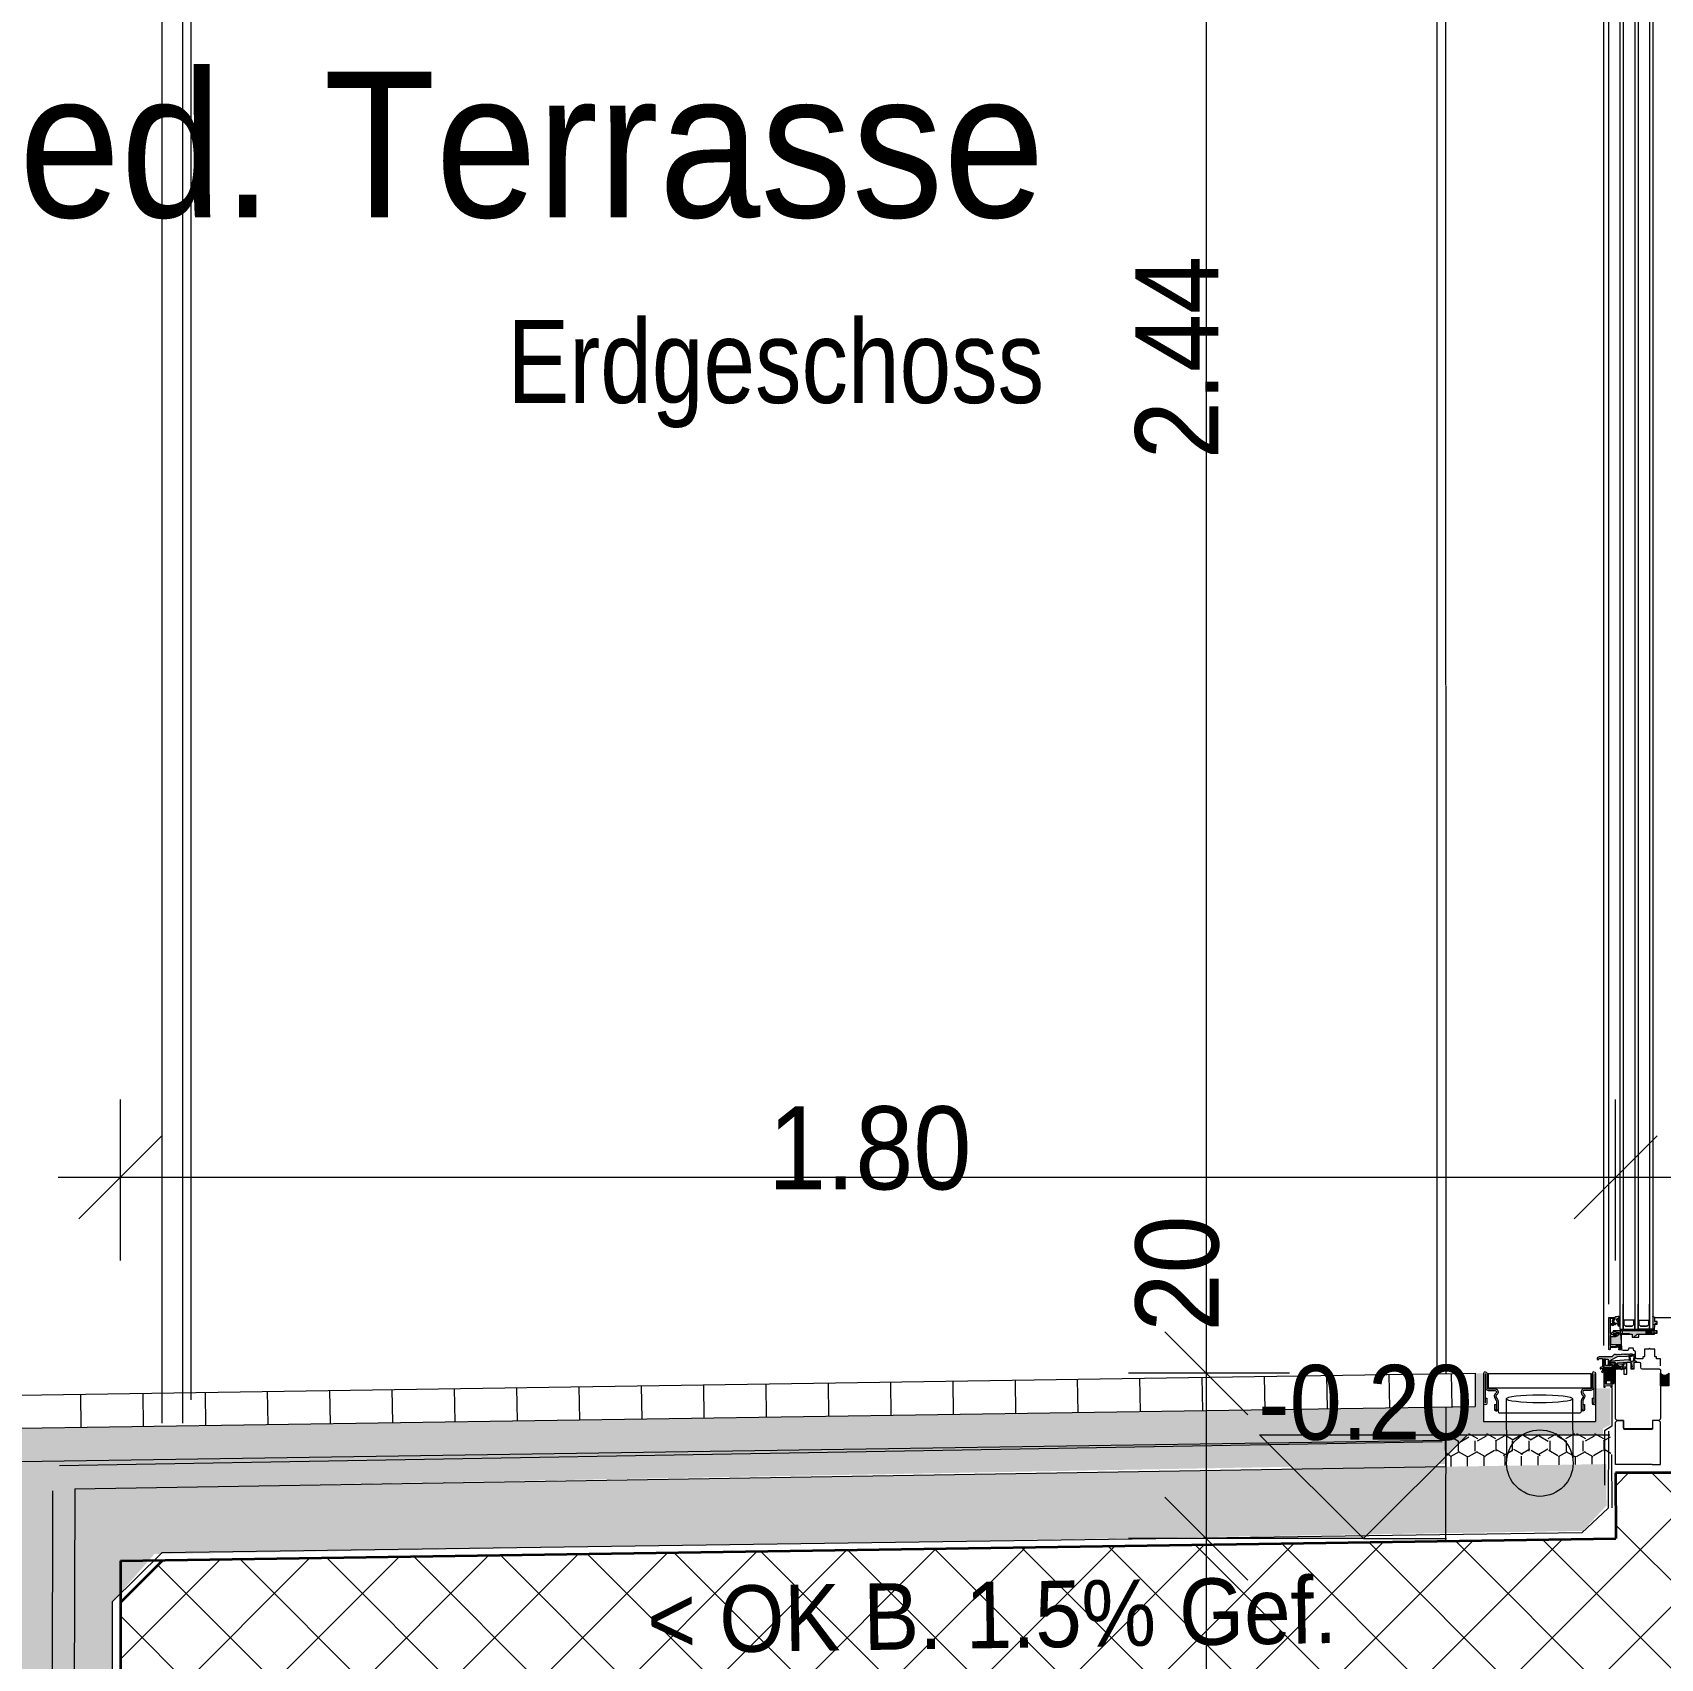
# Model space of a CAD drawing. Header units: metres. Extents: x -0.64 to 0.89, y -0.01 to 0.61.
# Drawn here: x 0.28734 to 0.32652, y 0.51818 to 0.55731 of the extents above; entities that cross this region are included whole.
import ezdxf
from ezdxf.xclip import XClip

# ---------------------------------------------------------------- set-up
doc = ezdxf.new("R2010")
doc.units = ezdxf.units.M
doc.header["$MEASUREMENT"] = 0
doc.header["$XCLIPFRAME"] = 0
doc.linetypes.add('Strich 2', pattern=[0.002822, 0.001411, -0.001411])
doc.linetypes.add('Strichlinie', pattern=[0.0015, 0.001, -0.0005])
for name, color, linetype in [('011_Stift 1.Grau', 7, 'Continuous'), ('011_Stift 1.Grau Neu', 7, 'Continuous'), ('011_Stift 1.Grau Schichttrennlinien', 7, 'Continuous'), ('013 Fenster', 7, 'Continuous'), ('015 Innenwände', 7, 'Continuous'), ('015 Innenwände Bauteilschraffuren', 7, 'Continuous'), ('015 Innenwände Schichttrennlinien', 7, 'Continuous'), ('030 Bodenaufbauten', 7, 'Continuous'), ('030 Bodenaufbauten Bauteilschraffuren', 7, 'Continuous'), ('035 Decken', 7, 'Continuous'), ('035 Decken Bauteilschraffuren', 7, 'Continuous'), ('035 Decken Schichttrennlinien', 7, 'Continuous'), ('120 Bemassungen Detail', 7, 'Continuous'), ('170 Beschriftungen Detail', 7, 'Continuous'), ('915 Layout Zeichnungen Neu', 7, 'Continuous')]:
    doc.layers.add(name, color=color, linetype=linetype)
doc.styles.add('ERSTELLTER_STIL_3', font='Arial.ttf', dxfattribs={"width": 0.8})
doc.styles.add('ERSTELLTER_STIL_5', font='Arial.ttf', dxfattribs={"width": 0.9})
doc.linetypes.add('1-Lag. Bitumen-1cm', pattern='A,0,[9,51.6.4.1 Schutzraum1.Shx,S=1.27937e-05,R=0,X=0,Y=0],-0.001612,0', length=0.001612)
doc.linetypes.add('Bitumen - 1-Lag. 1_5', pattern='A,0,[6,51.6.4.1 Schutzraum1.Shx,S=1.5873e-05,R=0,X=0,Y=0],-0.002,0', length=0.002)
doc.linetypes.add('Bitumen - 1-Lag. 3cm', pattern='A,0,[5,51.6.4.1 Schutzraum1.Shx,S=7.93651e-06,R=0,X=0,Y=0],-0.001,0', length=0.001)
doc.linetypes.add('Drainmatte', pattern='A,0,[4,51.6.4.1 Schutzraum1.Shx,S=2.38095e-05,R=0,X=0,Y=1.351e-15],-0.003,0', length=0.003)
pattern_1 = [(90, (-3.2314199, 0.52504523), (-0.0004330127, 0), [0.00025, -0.0005]), (90, (-3.2316364, 0.52542023), (-0.0004330127, 0), [0.00025, -0.0005]), (150, (-3.2314199, 0.52529523), (0.00021650635, 0.000375), [0.00025, -0.0005]), (150, (-3.23185292, 0.52529523), (0.00021650635, 0.000375), [0.00025, -0.0005]), (210, (-3.2314199, 0.52504523), (-0.00021650635, 0.000375), [0.00025, -0.0005]), (210, (-3.23185292, 0.52504523), (-0.00021650635, 0.000375), [0.00025, -0.0005])]

# ---------------------------------------------------------------- blocks, each defined once
blk = doc.blocks.new('Zeichnung_4_3', base_point=(-3.23142, 0.525045))
at = {"layer": '011_Stift 1.Grau Neu', "linetype": 'Continuous', "lineweight": 13}
blk.add_hatch(color=7, dxfattribs=at).paths.add_polyline_path([(0.326161, 0.526068), (0.326161, 0.525988), (0.326321, 0.525988), (0.326321, 0.526068)])
h = blk.add_hatch(color=7, dxfattribs=at)
h.paths.add_polyline_path([(0.325317, 0.525333, 0.391194), (0.325294, 0.525308), (0.325295, 0.525242), (0.325314, 0.525237), (0.325322, 0.525252, 0.229375), (0.325322, 0.525278), (0.325315, 0.525294), (0.325324, 0.525308), (0.325388, 0.525308), (0.325402, 0.52531), (0.325418, 0.525314), (0.325431, 0.525306), (0.325431, 0.525273), (0.325416, 0.525269), (0.325411, 0.52526), (0.325424, 0.525237), (0.325442, 0.525237), (0.325461, 0.52527, -0.249304), (0.325484, 0.525286), (0.3257, 0.525298), (0.325717, 0.525314), (0.325733, 0.525311), (0.325788, 0.525308, -0.34827), (0.325819, 0.525288), (0.325834, 0.525258), (0.325837, 0.525247), (0.325816, 0.525251), (0.325809, 0.525237), (0.325838, 0.525219), (0.325838, 0.525198), (0.325816, 0.52521), (0.325807, 0.5252), (0.325841, 0.525167), (0.325874, 0.525167), (0.325885, 0.525179), (0.325885, 0.525289, -0.505896), (0.325909, 0.525311), (0.325925, 0.525308), (0.325955, 0.525308), (0.325947, 0.525326), (0.32592, 0.525335), (0.325908, 0.525346, -0.126927), (0.325897, 0.525429, 0.033684), (0.3259, 0.525407), (0.325912, 0.525399), (0.325921, 0.525412, -0.122199), (0.32592, 0.525494), (0.325913, 0.525506), (0.325778, 0.525466, 0.388691), (0.325764, 0.525444), (0.325779, 0.525368), (0.325775, 0.525354), (0.32576, 0.525363)])
h.paths.add_polyline_path([(0.325782, 0.525442), (0.325797, 0.525447), (0.325847, 0.52546), (0.325884, 0.525482), (0.325892, 0.525458), (0.325883, 0.525448, 0.083859), (0.325876, 0.525393, -0.121909), (0.325869, 0.52536), (0.325857, 0.525334, -0.76552), (0.325808, 0.525343), (0.32579, 0.525431)], flags=0)
at = {"layer": '013 Fenster', "linetype": 'Continuous', "lineweight": 0, "true_color": 0x2f2f2f}
blk.add_hatch(color=250, dxfattribs=at).paths.add_polyline_path([(0.326721, 0.524744), (0.326721, 0.525044, -0.458486), (0.326521, 0.525044), (0.326521, 0.524744)])
at = {"layer": '015 Innenwände Bauteilschraffuren', "linetype": 'Continuous', "lineweight": 0, "true_color": 0x000000}
h = blk.add_hatch(dxfattribs=at)
h.set_pattern_fill('Dämmstoff__Polystyrol_XP_F1', color=18, style=0, pattern_type=2)
h.set_pattern_definition(pattern_1)
h.paths.add_polyline_path([(0.32135, 0.522799), (0.325307, 0.522859), (0.325299, 0.52355), (0.321342, 0.52355)])
h = blk.add_hatch(dxfattribs=at)
h.set_pattern_fill('Dämmstoff__Polystyrol_XP_F1', color=18, style=0, pattern_type=2)
h.set_pattern_definition(pattern_1)
h.paths.add_polyline_path([(0.28835, 0.522259), (0.28835, 0.520659), (0.324652, 0.521249), (0.325224, 0.521859), (0.325215, 0.522857)])
h = blk.add_hatch(dxfattribs=at)
h.set_pattern_fill('Dämmstoff__Polystyrol_XP_F1', color=18, style=0, pattern_type=2)
h.set_pattern_definition(pattern_1)
h.paths.add_polyline_path([(0.28835, 0.520659), (0.288195, 0.459848), (0.289152, 0.459846), (0.28925, 0.519525), (0.290306, 0.520734)])
at = {"layer": '030 Bodenaufbauten', "linetype": 'Continuous', "lineweight": 0, "true_color": 0xe4dfdb}
blk.add_hatch(color=254, dxfattribs=at).paths.add_polyline_path([(0.241588, 0.520038), (0.241588, 0.44619), (0.383284, 0.44619), (0.383284, 0.458407), (0.368722, 0.458407), (0.368197, 0.458445), (0.28946, 0.458445), (0.28946, 0.459845), (0.288214, 0.459848), (0.288315, 0.501278), (0.28835, 0.522259), (0.32135, 0.52286), (0.321342, 0.523434), (0.266965, 0.522619), (0.266998, 0.520419), (0.260999, 0.520329), (0.24597, 0.520103)])
at = {"layer": '030 Bodenaufbauten Bauteilschraffuren', "linetype": 'Continuous', "lineweight": 0, "true_color": 0x000000}
h = blk.add_hatch(dxfattribs=at)
h.set_pattern_fill('Kies_Sand_0003', color=18, style=0, pattern_type=2)
h.set_pattern_definition([(30, (-3.2314199, 0.52504523), (-0.00025, 0.0004330127), [0, -0.0005])])
h.paths.add_polyline_path([(0.325314, 0.524682), (0.324961, 0.524682), (0.324961, 0.523881), (0.322261, 0.523881), (0.322261, 0.525041), (0.322061, 0.525045), (0.322061, 0.524245), (0.266953, 0.523419), (0.266965, 0.522619), (0.321342, 0.523434), (0.321342, 0.52355), (0.32514, 0.52355), (0.32514, 0.523716), (0.325314, 0.523802)])
at = {"layer": '035 Decken Bauteilschraffuren', "linetype": 'Continuous', "lineweight": 0, "true_color": 0x000000}
h = blk.add_hatch(dxfattribs=at)
h.set_pattern_fill('Kunststein__Betonwerkste_25', color=18, style=0, pattern_type=2)
h.set_pattern_definition([(0.8594, (0.2825074, 0.5236518), (-2.25e-05, 0.00149983), []), (90.8594, (0.2825074, 0.5236518), (0.00149983, 2.25e-05), [])])
h.paths.add_polyline_path([(0.266941, 0.524218), (0.266953, 0.523419), (0.322061, 0.524245), (0.322061, 0.525045)])
h = blk.add_hatch(dxfattribs=at)
h.set_pattern_fill('Beton_0003', color=18, style=0, pattern_type=2)
h.set_pattern_definition([(45, (-3.2314199, 0.5250452), (-0.0010606602, 0.0010606602), []), (135, (-3.2314199, 0.5250452), (0.0010606602, 0.0010606602), [])])
h.paths.add_polyline_path([(0.28945, 0.519525), (0.28946, 0.468845), (0.29546, 0.468845), (0.29546, 0.510345), (0.335442, 0.510345), (0.335442, 0.514645), (0.35716, 0.514645), (0.35716, 0.468845), (0.36316, 0.468845), (0.36316, 0.517045), (0.383284, 0.517045), (0.383284, 0.522645), (0.325442, 0.522645), (0.32545, 0.521065), (0.290465, 0.52054)])
at = {"layer": '120 Bemassungen Detail', "linetype": 'Continuous', "lineweight": 0, "true_color": 0x000000}
blk.add_hatch(color=18, dxfattribs=at).paths.add_polyline_path([(0.319373, 0.521065), (0.321873, 0.523565), (0.316873, 0.523565)])
at = {"layer": '915 Layout Zeichnungen Neu', "linetype": 'Continuous', "lineweight": 13, "true_color": 0x9f9f9f}
for points in [[(0.325314, 0.525946), (0.325317, 0.525972), (0.325461, 0.525976), (0.325465, 0.52595), (0.325511, 0.52597, 0.767327), (0.325501, 0.526008), (0.325385, 0.526008), (0.325381, 0.526034), (0.325361, 0.526038), (0.325357, 0.526012), (0.325315, 0.526008), (0.325311, 0.526212), (0.325353, 0.526216), (0.325357, 0.52619), (0.325377, 0.526186), (0.325381, 0.526212), (0.325401, 0.526216, 0.414214), (0.325421, 0.526236), (0.325421, 0.526257), (0.325412, 0.526267), (0.325401, 0.526264), (0.325401, 0.526244), (0.325315, 0.52624), (0.325311, 0.526358), (0.325397, 0.526362), (0.325401, 0.526332), (0.325412, 0.526329), (0.32542, 0.526337), (0.325421, 0.526384), (0.325285, 0.526388), (0.325281, 0.525618), (0.325291, 0.525608), (0.325303, 0.525608), (0.325307, 0.525656), (0.32546, 0.52566), (0.325527, 0.525664), (0.325471, 0.525705), (0.325465, 0.52569), (0.325321, 0.525686), (0.325317, 0.525712), (0.325311, 0.525943)], [(0.325881, 0.525912), (0.325957, 0.525988), (0.326361, 0.525988), (0.326361, 0.526018), (0.326437, 0.526018), (0.326424, 0.526068), (0.325381, 0.526068), (0.325381, 0.526053), (0.325523, 0.526028), (0.325523, 0.525966), (0.325441, 0.525918), (0.325321, 0.525918), (0.325321, 0.525738), (0.325581, 0.525738), (0.325581, 0.525798), (0.325571, 0.525998), (0.325771, 0.525998), (0.325771, 0.525988), (0.325841, 0.525988), (0.325841, 0.525962), (0.325841, 0.52595), (0.325841, 0.525938), (0.325841, 0.525912)], [(0.325441, 0.525918), (0.325489, 0.525946), (0.325463, 0.525946), (0.325463, 0.52597), (0.325433, 0.52597), (0.325383, 0.525941), (0.325383, 0.525918)], [(0.325002, 0.525412), (0.324997, 0.525372), (0.325029, 0.525368), (0.325033, 0.525386), (0.325049, 0.525398), (0.325125, 0.525398), (0.325129, 0.525197), (0.325095, 0.525193, 0.414214), (0.325067, 0.525165), (0.325067, 0.525152), (0.325086, 0.525142), (0.325091, 0.525165), (0.325125, 0.525169), (0.325129, 0.525104), (0.325119, 0.525094), (0.325107, 0.525094), (0.325103, 0.525068), (0.325119, 0.525064, 0.414214), (0.325159, 0.525104), (0.325159, 0.525372), (0.325167, 0.525383), (0.325259, 0.525382), (0.325263, 0.525236), (0.325289, 0.525232), (0.325293, 0.525315, -0.267949), (0.325313, 0.52535), (0.32547, 0.525441), (0.325489, 0.525446), (0.325718, 0.525454), (0.325844, 0.525488), (0.325847, 0.525504), (0.32581, 0.525507), (0.3258, 0.525498), (0.325787, 0.525505), (0.325774, 0.525497), (0.32576, 0.525504), (0.325747, 0.525496), (0.325733, 0.525503), (0.32572, 0.525495), (0.325707, 0.525502), (0.325694, 0.525494), (0.32568, 0.525501), (0.325667, 0.525493), (0.325654, 0.525501), (0.325641, 0.525492), (0.325627, 0.5255), (0.325614, 0.525491), (0.3256, 0.525499), (0.325587, 0.525491), (0.325574, 0.525498), (0.325561, 0.52549), (0.325547, 0.525497), (0.325534, 0.525489), (0.325521, 0.525496), (0.325507, 0.525488), (0.325494, 0.525495), (0.325481, 0.525487), (0.325467, 0.525494), (0.325454, 0.525486), (0.325441, 0.525493), (0.325406, 0.525493), (0.325348, 0.525439), (0.32505, 0.525438)], [(0.325523, 0.525666), (0.325523, 0.525649), (0.325552, 0.525649), (0.325552, 0.525631), (0.325523, 0.525631), (0.325523, 0.525606), (0.325583, 0.525606), (0.325583, 0.525704), (0.325523, 0.525738), (0.325383, 0.525738), (0.325463, 0.52573), (0.325463, 0.5257)], [(0.325161, 0.525382), (0.325161, 0.524712), (0.325193, 0.524708), (0.325197, 0.524742), (0.325321, 0.524746), (0.325325, 0.524712), (0.325357, 0.524708), (0.325361, 0.524842), (0.325351, 0.524852), (0.325329, 0.524852), (0.325325, 0.524786), (0.325201, 0.524782), (0.325197, 0.525188), (0.325321, 0.525192), (0.325325, 0.525116), (0.325351, 0.525112), (0.325361, 0.525122), (0.325361, 0.525268), (0.325427, 0.525272), (0.325431, 0.525302), (0.325355, 0.525308, 0.414214), (0.325325, 0.525278), (0.325325, 0.525232), (0.325201, 0.525228), (0.325197, 0.525382)], [(0.325219, 0.525152), (0.325219, 0.524982), (0.325325, 0.524982), (0.325325, 0.525152), (0.325315, 0.525162), (0.325229, 0.525162)], [(0.325325, 0.525082), (0.325331, 0.525116)], [(0.325363, 0.524982), (0.325441, 0.524982), (0.325441, 0.525138), (0.325451, 0.525148), (0.325484, 0.525148), (0.325484, 0.525224), (0.32548, 0.525239), (0.325471, 0.525232), (0.325459, 0.52523), (0.325449, 0.525228), (0.32544, 0.525225), (0.325428, 0.52522), (0.325417, 0.525214), (0.325407, 0.525207), (0.325398, 0.525199), (0.325366, 0.525167)], [(0.325363, 0.52516), (0.325396, 0.525197), (0.325405, 0.525205), (0.325415, 0.525212), (0.325425, 0.525218), (0.325436, 0.525224), (0.325384, 0.525224, 0.406484), (0.325364, 0.525205)], [(0.325325, 0.524891), (0.325325, 0.524982), (0.325219, 0.524982), (0.325219, 0.524891)], [(0.325315, 0.524868), (0.325325, 0.524879), (0.325325, 0.524891), (0.325219, 0.524891), (0.325219, 0.524879), (0.325229, 0.524868)], [(0.325325, 0.524982), (0.325331, 0.525082)], [(0.325363, 0.524982), (0.325325, 0.524982), (0.325325, 0.524882), (0.325363, 0.524882)], [(0.325363, 0.525082), (0.325331, 0.525082), (0.325331, 0.524982), (0.325363, 0.524982)], [(0.325441, 0.524982), (0.325363, 0.524982), (0.325363, 0.524807), (0.325369, 0.524798), (0.325407, 0.524798), (0.325407, 0.524818), (0.325441, 0.524818)]]:
    blk.add_hatch(color=253, dxfattribs=at).paths.add_polyline_path(points)
h = blk.add_hatch(color=253, dxfattribs=at)
h.paths.add_polyline_path([(0.325317, 0.525333, 0.391194), (0.325294, 0.525308), (0.325295, 0.525242), (0.325314, 0.525237), (0.325322, 0.525252, 0.229375), (0.325322, 0.525278), (0.325315, 0.525294), (0.325324, 0.525308), (0.325388, 0.525308), (0.325402, 0.52531), (0.325418, 0.525314), (0.325431, 0.525306), (0.325431, 0.525273), (0.325416, 0.525269), (0.325411, 0.52526), (0.325424, 0.525237), (0.325442, 0.525237), (0.325461, 0.52527, -0.249304), (0.325484, 0.525286), (0.3257, 0.525298), (0.325717, 0.525314), (0.325733, 0.525311), (0.325788, 0.525308, -0.34827), (0.325819, 0.525288), (0.325834, 0.525258), (0.325837, 0.525247), (0.325816, 0.525251), (0.325809, 0.525237), (0.325838, 0.525219), (0.325838, 0.525198), (0.325816, 0.52521), (0.325807, 0.5252), (0.325841, 0.525167), (0.325874, 0.525167), (0.325885, 0.525179), (0.325885, 0.525289, -0.505896), (0.325909, 0.525311), (0.325925, 0.525308), (0.325955, 0.525308), (0.325947, 0.525326), (0.32592, 0.525335), (0.325908, 0.525346, -0.126927), (0.325897, 0.525429, 0.033684), (0.3259, 0.525407), (0.325912, 0.525399), (0.325921, 0.525412, -0.122199), (0.32592, 0.525494), (0.325913, 0.525506), (0.325778, 0.525466, 0.388691), (0.325764, 0.525444), (0.325779, 0.525368), (0.325775, 0.525354), (0.32576, 0.525363)])
h.paths.add_polyline_path([(0.325782, 0.525442), (0.325797, 0.525447), (0.325847, 0.52546), (0.325884, 0.525482), (0.325892, 0.525458), (0.325883, 0.525448, 0.083859), (0.325876, 0.525393, -0.121909), (0.325869, 0.52536), (0.325857, 0.525334, -0.76552), (0.325808, 0.525343), (0.32579, 0.525431)], flags=0)
at = {"layer": '011_Stift 1.Grau', "color": 7, "linetype": 'Strich 2', "lineweight": 13, "ltscale": 1000}
for p, q in [((0.321342, 0.574244), (0.321358, 0.525035)), ((0.290442, 0.574043), (0.290448, 0.523843)), ((0.290942, 0.574043), (0.290948, 0.523843)), ((0.321358, 0.524235), (0.32135, 0.521004))]:
    blk.add_line(p, q, dxfattribs=at)
at = {"layer": '011_Stift 1.Grau', "color": 7, "linetype": 'Continuous', "lineweight": 13, "ltscale": 1000}
for p, q in [((0.322275, 0.525069), (0.322261, 0.525041)), ((0.322261, 0.525041), (0.322261, 0.524322)), ((0.322304, 0.525081), (0.322275, 0.525069)), ((0.322304, 0.525081), (0.322333, 0.525069)), ((0.322333, 0.525069), (0.322346, 0.525041)), ((0.322346, 0.525041), (0.322346, 0.524701)), ((0.322346, 0.524701), (0.322355, 0.52468)), ((0.322377, 0.525041), (0.324846, 0.525041)), ((0.324846, 0.525041), (0.324846, 0.524691)), ((0.324876, 0.524701), (0.324867, 0.52468)), ((0.32489, 0.525069), (0.324876, 0.525041)), ((0.324876, 0.525041), (0.324876, 0.524701)), ((0.324919, 0.525081), (0.32489, 0.525069)), ((0.324919, 0.525081), (0.324948, 0.525069)), ((0.324948, 0.525069), (0.324961, 0.525041)), ((0.324961, 0.525041), (0.324961, 0.524322)), ((0.322261, 0.524322), (0.322261, 0.52432)), ((0.322261, 0.52432), (0.322261, 0.523881)), ((0.322355, 0.52468), (0.322376, 0.524671)), ((0.322376, 0.524671), (0.322541, 0.524671)), ((0.322377, 0.524691), (0.324846, 0.524691)), ((0.322541, 0.524671), (0.322591, 0.52465)), ((0.322567, 0.524512), (0.322559, 0.524495)), ((0.322559, 0.524495), (0.322562, 0.524477)), ((0.322562, 0.524477), (0.322602, 0.524408)), ((0.322591, 0.524535), (0.322567, 0.524512)), ((0.322591, 0.52465), (0.322611, 0.524601)), ((0.322611, 0.524583), (0.322591, 0.524535)), ((0.322602, 0.524408), (0.322611, 0.524373)), ((0.322611, 0.524601), (0.322611, 0.524583)), ((0.322611, 0.524373), (0.322611, 0.524171)), ((0.324637, 0.524656), (0.324611, 0.524601)), ((0.324611, 0.524601), (0.324611, 0.524583)), ((0.324611, 0.524583), (0.324632, 0.524535)), ((0.324621, 0.524408), (0.324611, 0.524373)), ((0.324611, 0.524373), (0.324611, 0.524171)), ((0.32466, 0.524477), (0.324621, 0.524408)), ((0.324632, 0.524535), (0.324655, 0.524512)), ((0.324681, 0.524671), (0.324637, 0.524656)), ((0.324655, 0.524512), (0.324663, 0.524495)), ((0.324663, 0.524495), (0.32466, 0.524477)), ((0.324682, 0.524671), (0.324681, 0.524671)), ((0.324686, 0.524671), (0.324682, 0.524671)), ((0.324846, 0.524671), (0.324686, 0.524671)), ((0.324867, 0.52468), (0.324846, 0.524671)), ((0.324961, 0.524322), (0.324961, 0.52432)), ((0.324961, 0.52432), (0.324961, 0.523881)), ((0.322611, 0.524171), (0.322611, 0.524121)), ((0.322611, 0.524121), (0.322623, 0.524093)), ((0.322651, 0.524081), (0.322623, 0.524093)), ((0.324571, 0.524081), (0.322651, 0.524081)), ((0.324599, 0.524093), (0.324571, 0.524081)), ((0.324611, 0.524121), (0.324599, 0.524093)), ((0.324611, 0.524171), (0.324611, 0.524121)), ((0.322261, 0.523881), (0.324961, 0.523881))]:
    blk.add_line(p, q, dxfattribs=at)
at = {"layer": '011_Stift 1.Grau', "color": 7, "linetype": 'Continuous', "lineweight": 20, "ltscale": 1000}
blk.add_line((0.325299, 0.52355), (0.321342, 0.52355), dxfattribs=at)
at = {"layer": '011_Stift 1.Grau', "color": 7, "linetype": 'Drainmatte', "lineweight": 13, "ltscale": 1000}
for p, q in [((0.287988, 0.522827), (0.321268, 0.5234)), ((0.287718, 0.459866), (0.287823, 0.522216))]:
    blk.add_line(p, q, dxfattribs=at)
at = {"layer": '011_Stift 1.Grau', "color": 151, "linetype": 'Bitumen - 1-Lag. 1_5', "lineweight": 13, "ltscale": 1000, "flags": 128}
blk.add_lwpolyline([(0.325355, 0.52469), (0.325355, 0.523771), (0.325173, 0.52366), (0.325172, 0.522352)], dxfattribs=at)
at = {"layer": '011_Stift 1.Grau', "color": 7, "linetype": '1-Lag. Bitumen-1cm', "lineweight": 13, "ltscale": 1000, "flags": 128}
blk.add_lwpolyline([(0.325272, 0.523648), (0.325263, 0.521794), (0.324628, 0.521206), (0.290448, 0.520718), (0.28925, 0.519542), (0.289278, 0.459849)], dxfattribs=at)
at = {"layer": '011_Stift 1.Grau', "color": 7, "linetype": 'Bitumen - 1-Lag. 3cm', "lineweight": 13, "ltscale": 1000, "flags": 128}
blk.add_lwpolyline([(0.325442, 0.52267), (0.32883, 0.522674)], dxfattribs=at)
at = {"layer": '011_Stift 1.Grau Neu', "color": 7, "linetype": 'Continuous', "lineweight": 13, "ltscale": 1000}
for p, q in [((0.325219, 0.525151), (0.325219, 0.525152)), ((0.325219, 0.525151), (0.325219, 0.52513)), ((0.325219, 0.525118), (0.325219, 0.52513)), ((0.325219, 0.525121), (0.325219, 0.525118)), ((0.325219, 0.525118), (0.325219, 0.524879)), ((0.325229, 0.525162), (0.325315, 0.525162)), ((0.325325, 0.525152), (0.325325, 0.525151)), ((0.325325, 0.52513), (0.325325, 0.525151)), ((0.325325, 0.52513), (0.325325, 0.525121)), ((0.325325, 0.525122), (0.325331, 0.525116)), ((0.325325, 0.524879), (0.325325, 0.525118)), ((0.325331, 0.524982), (0.325331, 0.525116)), ((0.325363, 0.52516), (0.325364, 0.525205)), ((0.325366, 0.525167), (0.325378, 0.525179)), ((0.325371, 0.525172), (0.325366, 0.525167)), ((0.325378, 0.525179), (0.325396, 0.525197)), ((0.325438, 0.525224), (0.325384, 0.525224)), ((0.325695, 0.525295), (0.325615, 0.525291)), ((0.325615, 0.525293), (0.325615, 0.525291)), ((0.325695, 0.525297), (0.325695, 0.525295)), ((0.325325, 0.524891), (0.325219, 0.524891)), ((0.325331, 0.525082), (0.325325, 0.525082)), ((0.325331, 0.524982), (0.325325, 0.524982)), ((0.325363, 0.524882), (0.325325, 0.524882)), ((0.325363, 0.525082), (0.325331, 0.525082))]:
    blk.add_line(p, q, dxfattribs=at)
at = {"layer": '011_Stift 1.Grau Neu', "color": 7, "linetype": 'Strichlinie', "lineweight": 13, "ltscale": 1000}
for p, q in [((0.32564, 0.525253), (0.325484, 0.525226)), ((0.325536, 0.525148), (0.325528, 0.525194)), ((0.325622, 0.525148), (0.325622, 0.525226))]:
    blk.add_line(p, q, dxfattribs=at)
at = {"layer": '011_Stift 1.Grau Neu', "color": 7, "linetype": 'Continuous', "lineweight": 13, "ltscale": 1000, "flags": 128}
for points in [[(0.325541, 0.526708), (0.325541, 0.526108), (0.325621, 0.526108), (0.325621, 0.526708)], [(0.325901, 0.526708), (0.325901, 0.526108), (0.325981, 0.526108), (0.325981, 0.526708)], [(0.326341, 0.526708), (0.326341, 0.526108), (0.326261, 0.526108), (0.326261, 0.526708)], [(0.325383, 0.525918), (0.325383, 0.525941), (0.325433, 0.52597), (0.325463, 0.52597), (0.325463, 0.525946), (0.325489, 0.525946)], [(0.325523, 0.525738), (0.325583, 0.525704), (0.325583, 0.525606), (0.325523, 0.525606), (0.325523, 0.525631), (0.325552, 0.525631), (0.325552, 0.525649), (0.325523, 0.525649), (0.325523, 0.525666), (0.325463, 0.5257), (0.325463, 0.52573), (0.325383, 0.52573)], [(0.325363, 0.52516), (0.325363, 0.524807), (0.325369, 0.524798), (0.325407, 0.524798), (0.325407, 0.524818), (0.325441, 0.524818), (0.325441, 0.524982), (0.325441, 0.525138), (0.325451, 0.525148), (0.325464, 0.525148), (0.325484, 0.525148)], [(0.325463, 0.525231), (0.325452, 0.525229), (0.325443, 0.525226), (0.325431, 0.525221), (0.32542, 0.525215), (0.32541, 0.525209), (0.325401, 0.525201)], [(0.325484, 0.525251), (0.325482, 0.525241), (0.325474, 0.525234)], [(0.325706, 0.525166), (0.325715, 0.525288)], [(0.325641, 0.522845), (0.325441, 0.522845), (0.325441, 0.523868), (0.325481, 0.523908), (0.325631, 0.523908), (0.325631, 0.523698)], [(0.326321, 0.522845), (0.326521, 0.522845), (0.326521, 0.523868), (0.326481, 0.523908), (0.326331, 0.523908), (0.326331, 0.523698), (0.326321, 0.523698)], [(0.325641, 0.523698), (0.326321, 0.523698)], [(0.326321, 0.522845), (0.325641, 0.522845)]]:
    blk.add_lwpolyline(points, dxfattribs=at)
for points in [[(0.325314, 0.525946), (0.325311, 0.52572), (0.325317, 0.52569), (0.325461, 0.525686), (0.325465, 0.525702), (0.325529, 0.525672), (0.325467, 0.525664), (0.325311, 0.52566), (0.325307, 0.525612), (0.325291, 0.525608), (0.325281, 0.525618), (0.325281, 0.526384), (0.325417, 0.526388), (0.325421, 0.52634), (0.325412, 0.526329), (0.325401, 0.526332), (0.325401, 0.526358), (0.325315, 0.526362), (0.325311, 0.526244), (0.325397, 0.52624), (0.325401, 0.526264), (0.325412, 0.526267), (0.32542, 0.526259), (0.325421, 0.526236, -0.414214), (0.325401, 0.526216), (0.325385, 0.526216), (0.325381, 0.52619), (0.325361, 0.526186), (0.325357, 0.526212), (0.325315, 0.526216), (0.325311, 0.526012), (0.325353, 0.526008), (0.325357, 0.526034), (0.325377, 0.526038), (0.325381, 0.526012), (0.325501, 0.526008, -0.767327), (0.325511, 0.52597), (0.325471, 0.525947), (0.325465, 0.525972), (0.325321, 0.525976), (0.325317, 0.52595)], [(0.325499, 0.526198, 0.815037), (0.325538, 0.526199, 0.044548), (0.325541, 0.526235), (0.32554, 0.526265), (0.325524, 0.526265), (0.325519, 0.526208, 0.130359), (0.325501, 0.526256), (0.325505, 0.526273, 0.158309), (0.325529, 0.526298, 0.11213), (0.325541, 0.52635), (0.325541, 0.526404), (0.325525, 0.526404, -0.247245), (0.325507, 0.526361, 0.276719), (0.32552, 0.526383), (0.325524, 0.526397), (0.325517, 0.526409, 0.12168), (0.325423, 0.526389), (0.325421, 0.52635), (0.325424, 0.52634), (0.325419, 0.52633), (0.325398, 0.52633), (0.325388, 0.52634, 0.198438), (0.32536, 0.526304), (0.32536, 0.526293, 0.198438), (0.325388, 0.526257), (0.325398, 0.526266), (0.325417, 0.526266), (0.325425, 0.526257), (0.325419, 0.526216, 0.262637), (0.325449, 0.526228), (0.325461, 0.526259, -0.110523)], [(0.325411, 0.526303, 0.181524), (0.325386, 0.526314, 0.333333), (0.325377, 0.526286, 0.181524), (0.325411, 0.526294)], [(0.325509, 0.526307), (0.325512, 0.526322, 0.640157), (0.325494, 0.526334), (0.325488, 0.526343), (0.325493, 0.526354), (0.325478, 0.526366, 0.387549), (0.325468, 0.52631, 0.155945), (0.325483, 0.526297, 0.390544)], [(0.325158, 0.525375), (0.325167, 0.525383), (0.325259, 0.525382), (0.325263, 0.525236), (0.325289, 0.525232), (0.325293, 0.525315, -0.267949), (0.325313, 0.52535), (0.32547, 0.525441), (0.325489, 0.525446), (0.325718, 0.525454), (0.325844, 0.525488), (0.325847, 0.525504), (0.32581, 0.525507), (0.3258, 0.525498), (0.325787, 0.525505), (0.325774, 0.525497), (0.32576, 0.525504), (0.325747, 0.525496), (0.325733, 0.525503), (0.32572, 0.525495), (0.325707, 0.525502), (0.325694, 0.525494), (0.32568, 0.525501), (0.325667, 0.525493), (0.325654, 0.525501), (0.325641, 0.525492), (0.325627, 0.5255), (0.325614, 0.525491), (0.3256, 0.525499), (0.325587, 0.525491), (0.325574, 0.525498), (0.325561, 0.52549), (0.325547, 0.525497), (0.325534, 0.525489), (0.325521, 0.525496), (0.325507, 0.525488), (0.325494, 0.525495), (0.325481, 0.525487), (0.325467, 0.525494), (0.325454, 0.525486), (0.325441, 0.525493), (0.325406, 0.525493), (0.325348, 0.525439), (0.32505, 0.525438), (0.325002, 0.525412), (0.324997, 0.525372), (0.325029, 0.525368), (0.325033, 0.525386), (0.325049, 0.525398), (0.325125, 0.525398), (0.325129, 0.525197), (0.325095, 0.525193, 0.414214), (0.325067, 0.525165), (0.325067, 0.525152), (0.325086, 0.525142), (0.325091, 0.525165), (0.325125, 0.525169), (0.325129, 0.525136), (0.325129, 0.525104), (0.325119, 0.525094), (0.325107, 0.525094), (0.325103, 0.525068), (0.325119, 0.525064, 0.414214), (0.325159, 0.525104), (0.325159, 0.525372)], [(0.325733, 0.525311), (0.325788, 0.525308, -0.34827), (0.325819, 0.525288), (0.325834, 0.525258), (0.325837, 0.525247), (0.325816, 0.525251), (0.325809, 0.525237), (0.325838, 0.525219), (0.325838, 0.525198), (0.325816, 0.52521), (0.325807, 0.5252), (0.325841, 0.525167), (0.325874, 0.525167), (0.325885, 0.525179), (0.325885, 0.525289, -0.505896), (0.325909, 0.525311), (0.325925, 0.525308), (0.325955, 0.525308), (0.325947, 0.525326), (0.32592, 0.525335), (0.325908, 0.525346, -0.126927), (0.325897, 0.525429, 0.033684), (0.3259, 0.525407), (0.325912, 0.525399), (0.325921, 0.525412, -0.122199), (0.32592, 0.525494), (0.325913, 0.525506), (0.325778, 0.525466, 0.388691), (0.325764, 0.525444), (0.325779, 0.525368), (0.325775, 0.525354), (0.32576, 0.525363), (0.325317, 0.525333, 0.391194), (0.325294, 0.525308), (0.325295, 0.525242), (0.325314, 0.525237), (0.325322, 0.525252, 0.229375), (0.325322, 0.525278), (0.325315, 0.525294), (0.325324, 0.525308), (0.325388, 0.525308), (0.325402, 0.52531), (0.325418, 0.525314), (0.325431, 0.525306), (0.325431, 0.525273), (0.325416, 0.525269), (0.325411, 0.52526), (0.325424, 0.525237), (0.325442, 0.525237), (0.325461, 0.52527, -0.249304), (0.325484, 0.525286), (0.3257, 0.525298), (0.325717, 0.525314)], [(0.325876, 0.525393, -0.121909), (0.325869, 0.52536), (0.325857, 0.525334, -0.76552), (0.325808, 0.525343), (0.32579, 0.525431), (0.325782, 0.525442), (0.325797, 0.525447), (0.325847, 0.52546), (0.325884, 0.525482), (0.325892, 0.525458), (0.325883, 0.525448, 0.083859)], [(0.325161, 0.525382), (0.325161, 0.524712), (0.325193, 0.524708), (0.325197, 0.524742), (0.325321, 0.524746), (0.325325, 0.524712), (0.325357, 0.524708), (0.325361, 0.524842), (0.325351, 0.524852), (0.325329, 0.524852), (0.325325, 0.524786), (0.325201, 0.524782), (0.325197, 0.525188), (0.325321, 0.525192), (0.325325, 0.525116), (0.325351, 0.525112), (0.325361, 0.525122), (0.325361, 0.525268), (0.325427, 0.525272), (0.325431, 0.525302), (0.325355, 0.525308, 0.414214), (0.325325, 0.525278), (0.325325, 0.525232), (0.325201, 0.525228), (0.325197, 0.525382)], [(0.325441, 0.523958), (0.325441, 0.525128), (0.325461, 0.525148), (0.325561, 0.525148), (0.325581, 0.525128), (0.325601, 0.525148), (0.325631, 0.525148), (0.325641, 0.525138), (0.325641, 0.525018), (0.325711, 0.525018), (0.325711, 0.525148), (0.325716, 0.525288, -0.41166), (0.325736, 0.525308), (0.325785, 0.525308, -0.414214), (0.325805, 0.525288), (0.325805, 0.525148), (0.325885, 0.525148), (0.325885, 0.525288, -0.414214), (0.325905, 0.525308), (0.32601, 0.525308, -0.411594), (0.32604, 0.525279), (0.326041, 0.525188, 0.411596), (0.326081, 0.525148), (0.326491, 0.525148, -0.414214), (0.326521, 0.525118), (0.326521, 0.523958, -0.414214), (0.326471, 0.523908), (0.326329, 0.523908), (0.326329, 0.523728), (0.326309, 0.523708), (0.325653, 0.523708), (0.325633, 0.523728), (0.325633, 0.523908), (0.325491, 0.523908, -0.414214)]]:
    blk.add_lwpolyline(points, format="xyb", close=True, dxfattribs=at)
blk.add_lwpolyline([(0.326524, 0.525218), (0.326521, 0.525388), (0.326424, 0.525388), (0.326424, 0.525438), (0.326394, 0.525438), (0.326384, 0.525448), (0.326384, 0.525624), (0.326281, 0.525624), (0.326261, 0.525644), (0.326241, 0.525624), (0.326138, 0.525624), (0.326138, 0.525448), (0.326128, 0.525438), (0.326098, 0.525438), (0.326098, 0.525388), (0.325963, 0.525388, -0.41166), (0.325923, 0.525428), (0.325922, 0.525549, 0.41166), (0.325882, 0.525588), (0.325865, 0.525648), (0.325763, 0.525648), (0.325744, 0.525595), (0.325734, 0.525588), (0.325621, 0.525588, -0.414213), (0.325581, 0.525628), (0.325581, 0.525968), (0.325601, 0.525988), (0.325821, 0.525988, -0.414214), (0.325841, 0.525968), (0.325841, 0.525908), (0.326001, 0.525908), (0.326001, 0.525968, -0.414214), (0.326021, 0.525988), (0.326381, 0.525988), (0.326381, 0.526008), (0.326441, 0.526008), (0.326441, 0.526068), (0.326382, 0.526068), (0.326383, 0.526228), (0.326441, 0.526228), (0.326441, 0.526288), (0.326384, 0.526288), (0.326385, 0.526372), (0.326401, 0.526388), (0.326441, 0.526388), (0.326824, 0.526388, -0.339454)], format="xyb", dxfattribs=at)
for points in [[(0.325881, 0.526318), (0.325881, 0.526218), (0.325841, 0.526178), (0.325681, 0.526178), (0.325641, 0.526218), (0.325641, 0.526318), (0.325621, 0.526318), (0.325621, 0.526108), (0.325901, 0.526108), (0.325901, 0.526318)], [(0.325881, 0.526318), (0.325641, 0.526318), (0.325641, 0.526218), (0.325681, 0.526178), (0.325841, 0.526178), (0.325881, 0.526218)], [(0.326001, 0.526318), (0.326001, 0.526218), (0.326041, 0.526178), (0.326201, 0.526178), (0.326241, 0.526218), (0.326241, 0.526318), (0.326261, 0.526318), (0.326261, 0.526108), (0.325981, 0.526108), (0.325981, 0.526318)], [(0.326001, 0.526318), (0.326241, 0.526318), (0.326241, 0.526218), (0.326201, 0.526178), (0.326041, 0.526178), (0.326001, 0.526218)], [(0.326346, 0.526239), (0.326346, 0.526256), (0.326346, 0.526273), (0.326346, 0.526291), (0.326346, 0.526308), (0.326346, 0.526325), (0.326346, 0.526343), (0.326346, 0.52636), (0.326346, 0.526377), (0.326345, 0.526388), (0.326341, 0.526409), (0.326363, 0.526398), (0.326386, 0.526392), (0.326382, 0.52638), (0.326381, 0.526291), (0.326392, 0.526286), (0.326406, 0.526286), (0.326419, 0.526287), (0.326427, 0.526279), (0.326431, 0.526268), (0.326431, 0.526255), (0.326422, 0.526238), (0.326406, 0.526228), (0.326397, 0.52624), (0.326385, 0.526244), (0.326381, 0.52621), (0.326364, 0.526203), (0.326344, 0.526223)], [(0.325881, 0.525912), (0.325957, 0.525988), (0.326361, 0.525988), (0.326361, 0.526018), (0.326437, 0.526018), (0.326424, 0.526068), (0.325381, 0.526068), (0.325381, 0.526053), (0.325523, 0.526028), (0.325523, 0.525966), (0.325441, 0.525918), (0.325321, 0.525918), (0.325321, 0.525738), (0.325581, 0.525738), (0.325581, 0.525798), (0.325571, 0.525998), (0.325771, 0.525998), (0.325771, 0.525988), (0.325841, 0.525988), (0.325841, 0.525962), (0.325841, 0.52595), (0.325841, 0.525938), (0.325841, 0.525912)], [(0.326361, 0.526108), (0.326361, 0.525988), (0.326321, 0.525988), (0.326321, 0.526068), (0.325601, 0.526068), (0.325601, 0.525988), (0.325561, 0.525988), (0.325561, 0.526108)], [(0.325706, 0.525288), (0.325696, 0.525297), (0.325484, 0.525286), (0.325484, 0.525148), (0.325656, 0.525148), (0.325706, 0.525166), (0.325706, 0.525287)], [(0.325499, 0.525148), (0.325499, 0.525178), (0.325559, 0.525178), (0.325559, 0.525148)], [(0.325609, 0.525148), (0.325609, 0.525198), (0.325669, 0.525198), (0.325669, 0.525153), (0.325656, 0.525148)], [(0.325219, 0.524784), (0.325219, 0.524879), (0.325229, 0.524868), (0.325315, 0.524868), (0.325325, 0.524879), (0.325325, 0.524784)]]:
    blk.add_lwpolyline(points, close=True, dxfattribs=at)
at = {"layer": '011_Stift 1.Grau Neu', "color": 7, "linetype": 'Strichlinie', "lineweight": 13, "ltscale": 1000, "flags": 128}
blk.add_lwpolyline([(0.325633, 0.525294), (0.32564, 0.525253), (0.325622, 0.525226), (0.32557, 0.525201), (0.325528, 0.525194), (0.325484, 0.525224), (0.32548, 0.525239)], dxfattribs=at)
at = {"layer": '011_Stift 1.Grau Neu', "color": 7, "linetype": 'Continuous', "lineweight": 13, "ltscale": 1000}
for centre, radius, start, end in [((0.325229, 0.525152), 0.00001, 90, 180), ((0.325315, 0.525152), 0.00001, 0, 90), ((0.325373, 0.52516), 0.00001, 135, 180), ((0.325384, 0.525204), 0.00002, 90, 179)]:
    blk.add_arc(centre, radius, start, end, dxfattribs=at)
blk.add_point((0.325325, 0.525121), dxfattribs=at)
at = {"layer": '011_Stift 1.Grau Schichttrennlinien', "color": 7, "linetype": 'Continuous', "lineweight": 13, "ltscale": 1000}
for p, q in [((0.322302, 0.52504), (0.322301, 0.525038)), ((0.322301, 0.525038), (0.322301, 0.524323)), ((0.322304, 0.525041), (0.322302, 0.52504)), ((0.322304, 0.525041), (0.322305, 0.52504)), ((0.322305, 0.52504), (0.322306, 0.525038)), ((0.322306, 0.525038), (0.322306, 0.524697)), ((0.322306, 0.524697), (0.322328, 0.52465)), ((0.324916, 0.524697), (0.324894, 0.52465)), ((0.324917, 0.52504), (0.324916, 0.525038)), ((0.324916, 0.525038), (0.324916, 0.524697)), ((0.324919, 0.525041), (0.324917, 0.52504)), ((0.324919, 0.525041), (0.32492, 0.52504)), ((0.32492, 0.52504), (0.324921, 0.525038)), ((0.324921, 0.525038), (0.324921, 0.524323)), ((0.322261, 0.52432), (0.322273, 0.524293)), ((0.322301, 0.524323), (0.322302, 0.524322)), ((0.322302, 0.524322), (0.322304, 0.524321)), ((0.322305, 0.524322), (0.322304, 0.524321)), ((0.322306, 0.524323), (0.322305, 0.524322)), ((0.322306, 0.524441), (0.322346, 0.524441)), ((0.322306, 0.524441), (0.322306, 0.524323)), ((0.322328, 0.52465), (0.322376, 0.524631)), ((0.322346, 0.524327), (0.322337, 0.524295)), ((0.322346, 0.524441), (0.322346, 0.524327)), ((0.322376, 0.524631), (0.322541, 0.524631)), ((0.322537, 0.524538), (0.322519, 0.524498)), ((0.322519, 0.524498), (0.322528, 0.524456)), ((0.322528, 0.524456), (0.322567, 0.524388)), ((0.322559, 0.524561), (0.322537, 0.524538)), ((0.322541, 0.524631), (0.322562, 0.524622)), ((0.322571, 0.524579), (0.322559, 0.524561)), ((0.322562, 0.524622), (0.322571, 0.524601)), ((0.322567, 0.524388), (0.322571, 0.524373)), ((0.322571, 0.524601), (0.322571, 0.524579)), ((0.322571, 0.524373), (0.322571, 0.524173)), ((0.32466, 0.524622), (0.324651, 0.524601)), ((0.324651, 0.524601), (0.324652, 0.524579)), ((0.324655, 0.524388), (0.324651, 0.524373)), ((0.324651, 0.524373), (0.324651, 0.524173)), ((0.324652, 0.524579), (0.324663, 0.524561)), ((0.324694, 0.524456), (0.324655, 0.524388)), ((0.324681, 0.524631), (0.32466, 0.524622)), ((0.324663, 0.524561), (0.324686, 0.524538)), ((0.324846, 0.524631), (0.324681, 0.524631)), ((0.324686, 0.524538), (0.324703, 0.524498)), ((0.324703, 0.524498), (0.324694, 0.524456)), ((0.324894, 0.52465), (0.324846, 0.524631)), ((0.324876, 0.524441), (0.324916, 0.524441)), ((0.324876, 0.524441), (0.324876, 0.524327)), ((0.324876, 0.524327), (0.324886, 0.524295)), ((0.324916, 0.524441), (0.324916, 0.524323)), ((0.324916, 0.524323), (0.324917, 0.524322)), ((0.32492, 0.524322), (0.324919, 0.524321)), ((0.324921, 0.524323), (0.32492, 0.524322)), ((0.324961, 0.52432), (0.324949, 0.524293)), ((0.3223, 0.524281), (0.322273, 0.524293)), ((0.322306, 0.524281), (0.3223, 0.524281)), ((0.322337, 0.524295), (0.322306, 0.524281)), ((0.322526, 0.524291), (0.322566, 0.524291)), ((0.322526, 0.524291), (0.322526, 0.524171)), ((0.322526, 0.524171), (0.322538, 0.524143)), ((0.322566, 0.524131), (0.322538, 0.524143)), ((0.322566, 0.524291), (0.322566, 0.524173)), ((0.322566, 0.524173), (0.322567, 0.524172)), ((0.322571, 0.524131), (0.322566, 0.524131)), ((0.32257, 0.524172), (0.322569, 0.524171)), ((0.322571, 0.524173), (0.32257, 0.524172)), ((0.322599, 0.524143), (0.322571, 0.524131)), ((0.322611, 0.524171), (0.322599, 0.524143)), ((0.324611, 0.524171), (0.324623, 0.524143)), ((0.324651, 0.524131), (0.324623, 0.524143)), ((0.324651, 0.524173), (0.324652, 0.524172)), ((0.324656, 0.524131), (0.324651, 0.524131)), ((0.324655, 0.524172), (0.324654, 0.524171)), ((0.324656, 0.524291), (0.324696, 0.524291)), ((0.324656, 0.524291), (0.324656, 0.524173)), ((0.324684, 0.524143), (0.324656, 0.524131)), ((0.324696, 0.524171), (0.324684, 0.524143)), ((0.324696, 0.524291), (0.324696, 0.524171)), ((0.324916, 0.524281), (0.324886, 0.524295)), ((0.324922, 0.524281), (0.324916, 0.524281)), ((0.324949, 0.524293), (0.324922, 0.524281))]:
    blk.add_line(p, q, dxfattribs=at)
for p in [(0.324919, 0.524321), (0.322569, 0.524171), (0.324654, 0.524171)]:
    blk.add_point(p, dxfattribs=at)
at = {"layer": '013 Fenster', "color": 7, "linetype": 'Continuous', "lineweight": 13, "ltscale": 1000, "flags": 128}
blk.add_lwpolyline([(0.326721, 0.524744), (0.326521, 0.524744), (0.326521, 0.525044, 0.458486), (0.326721, 0.525044)], format="xyb", close=True, dxfattribs=at)
at = {"layer": '015 Innenwände', "color": 7, "linetype": 'Continuous', "lineweight": 20, "ltscale": 1000}
for p, q in [((0.291142, 0.574044), (0.291142, 0.524401)), ((0.266941, 0.524218), (0.322061, 0.525045)), ((0.32282, 0.522926), (0.322812, 0.524428)), ((0.324418, 0.522926), (0.32441, 0.524428)), ((0.321342, 0.52355), (0.32135, 0.522799)), ((0.28835, 0.522259), (0.32135, 0.522799)), ((0.28835, 0.522259), (0.288214, 0.459848))]:
    blk.add_line(p, q, dxfattribs=at)
at = {"layer": '015 Innenwände', "color": 7, "linetype": 'Continuous', "lineweight": 13, "ltscale": 1000}
for p, q in [((0.322061, 0.525045), (0.322061, 0.524245)), ((0.266953, 0.523419), (0.322061, 0.524245)), ((0.266965, 0.522619), (0.321342, 0.523434))]:
    blk.add_line(p, q, dxfattribs=at)
at = {"layer": '015 Innenwände', "color": 7, "linetype": 'Continuous', "lineweight": 35, "ltscale": 1000}
for p, q in [((0.28945, 0.520525), (0.32545, 0.521065)), ((0.28945, 0.519525), (0.290465, 0.52054)), ((0.28945, 0.520525), (0.28946, 0.460845))]:
    blk.add_line(p, q, dxfattribs=at)
at = {"layer": '015 Innenwände', "color": 7, "linetype": 'Continuous', "lineweight": 20, "ltscale": 1000}
blk.add_circle((0.323619, 0.522881), 0.0008, dxfattribs=at)
blk.add_ellipse((0.32361, 0.524428), major_axis=(0.0008, 0), ratio=0.120628, dxfattribs=at)
at = {"layer": '015 Innenwände Schichttrennlinien', "color": 7, "linetype": 'Continuous', "lineweight": 20, "ltscale": 1000}
blk.add_line((0.321142, 0.574244), (0.321142, 0.525031), dxfattribs=at)
at = {"layer": '015 Innenwände Schichttrennlinien', "color": 7, "linetype": 'Continuous', "lineweight": 13, "ltscale": 1000}
blk.add_line((0.325342, 0.523084), (0.32535, 0.521802), dxfattribs=at)
at = {"layer": '015 Innenwände Schichttrennlinien', "color": 7, "linetype": 'Continuous', "lineweight": 35, "ltscale": 1000}
blk.add_line((0.325442, 0.522645), (0.32545, 0.521065), dxfattribs=at)
at = {"layer": '035 Decken', "color": 7, "linetype": 'Continuous', "lineweight": 13, "ltscale": 1000}
blk.add_line((0.322377, 0.525041), (0.322377, 0.524691), dxfattribs=at)
at = {"layer": '035 Decken Schichttrennlinien', "color": 7, "linetype": 'Continuous', "lineweight": 35, "ltscale": 1000, "flags": 128}
blk.add_lwpolyline([(0.383284, 0.522645), (0.325442, 0.522645)], dxfattribs=at)
at = {"layer": '120 Bemassungen Detail', "color": 7, "linetype": 'Continuous', "lineweight": 13, "ltscale": 1000}
for p, q in [((0.315593, 0.525044), (0.315593, 0.573844)), ((0.28945, 0.527759), (0.28945, 0.531634)), ((0.325442, 0.527759), (0.325442, 0.531634)), ((0.29045, 0.530759), (0.28845, 0.528759)), ((0.326442, 0.530759), (0.324442, 0.528759)), ((0.28795, 0.529759), (0.28945, 0.529759)), ((0.28945, 0.529759), (0.325442, 0.529759)), ((0.325442, 0.529759), (0.335442, 0.529759)), ((0.314593, 0.526044), (0.316593, 0.524044)), ((0.317593, 0.525044), (0.313718, 0.525044)), ((0.315593, 0.521065), (0.315593, 0.525044)), ((0.319373, 0.521065), (0.316873, 0.523565)), ((0.316873, 0.523565), (0.321873, 0.523565)), ((0.321873, 0.523565), (0.319373, 0.521065)), ((0.314593, 0.522065), (0.316593, 0.520065)), ((0.317593, 0.521065), (0.313718, 0.521065)), ((0.315593, 0.510345), (0.315593, 0.521065)), ((0.319373, 0.521065), (0.317498, 0.521065)), ((0.319373, 0.521065), (0.321373, 0.521065))]:
    blk.add_line(p, q, dxfattribs=at)
at = {"layer": '915 Layout Zeichnungen Neu', "color": 253, "linetype": 'Continuous', "lineweight": 13, "ltscale": 1000, "true_color": 0x9f9f9f}
for p, q in [((0.325161, 0.525708), (0.325161, 0.570247)), ((0.325281, 0.526704), (0.325281, 0.569552))]:
    blk.add_line(p, q, dxfattribs=at)
at = {"layer": '915 Layout Zeichnungen Neu', "color": 7, "linetype": 'Continuous', "lineweight": 13, "ltscale": 1000, "flags": 128}
for points in [[(0.325541, 0.570044), (0.325541, 0.526108)], [(0.325621, 0.570044), (0.325621, 0.526108)], [(0.325901, 0.570044), (0.325901, 0.526108)], [(0.325981, 0.570044), (0.325981, 0.526108)], [(0.326261, 0.570044), (0.326261, 0.526108)], [(0.326341, 0.570044), (0.326341, 0.526108)]]:
    blk.add_lwpolyline(points, dxfattribs=at)
at = {"layer": '120 Bemassungen Detail', "color": 7, "linetype": 'Continuous', "lineweight": 13, "attachment_point": 7, "style": 'ERSTELLTER_STIL_5'}
for s, insert, char_height in [('\\A1;{\\pql;\\fArial|b0|i0|c0|p0;\\W0.900000;Ged. Terrasse}', (0.283583, 0.552816), 0.0035), ('\\A1;{\\pql;\\fArial|b0|i0|c0|p0;\\W0.900000;1.80}', (0.305043, 0.52944), 0.002), ('\\A1;{\\pql;\\fArial|b0|i0|c0|p0;\\W0.900000;-0.20}', (0.316841, 0.523418), 0.0018)]:
    blk.add_mtext(s, dxfattribs=dict(at, insert=insert, char_height=char_height))
for s, insert, char_height, rotation in [('\\A1;{\\pql;\\fArial|b0|i0|c0|p0;\\W0.900000;2.44}', (0.315879, 0.547042), 0.002, 90), ('\\A1;{\\pql;\\fArial|b0|i0|c0|p0;\\W0.900000;20}', (0.315912, 0.526044), 0.002, 90), ('\\A1;{\\pql;\\fArial|b0|i0|c0|p0;\\W0.900000;< OK B. 1.5% Gef.}', (0.302146, 0.51828), 0.0016, 0.8594)]:
    blk.add_mtext(s, dxfattribs=dict(at, insert=insert, char_height=char_height, rotation=rotation))
at = {"layer": '170 Beschriftungen Detail', "color": 7, "linetype": 'Continuous', "lineweight": 13, "insert": (0.311684, 0.550395), "char_height": 0.002, "attachment_point": 3, "style": 'ERSTELLTER_STIL_3'}
blk.add_mtext('\\A1;{\\pqr;\\fArial|b0|i0|c0|p0;\\W0.800000;Erdgeschoss}', dxfattribs=at)

msp = doc.modelspace()

# ---------------------------------------------------------------- block references
at = {"layer": '011_Stift 1.Grau', "color": 7, "linetype": 'Continuous', "lineweight": 13, "ltscale": 1000}
ref = msp.add_blockref('Zeichnung_4_3', (-3.23142, 0.525045), dxfattribs=at)
XClip(ref).set_block_clipping_path([(0.2415876712, 0.4461899202), (0.383283947, 0.5888474518)])

doc.saveas('drawing.dxf')
